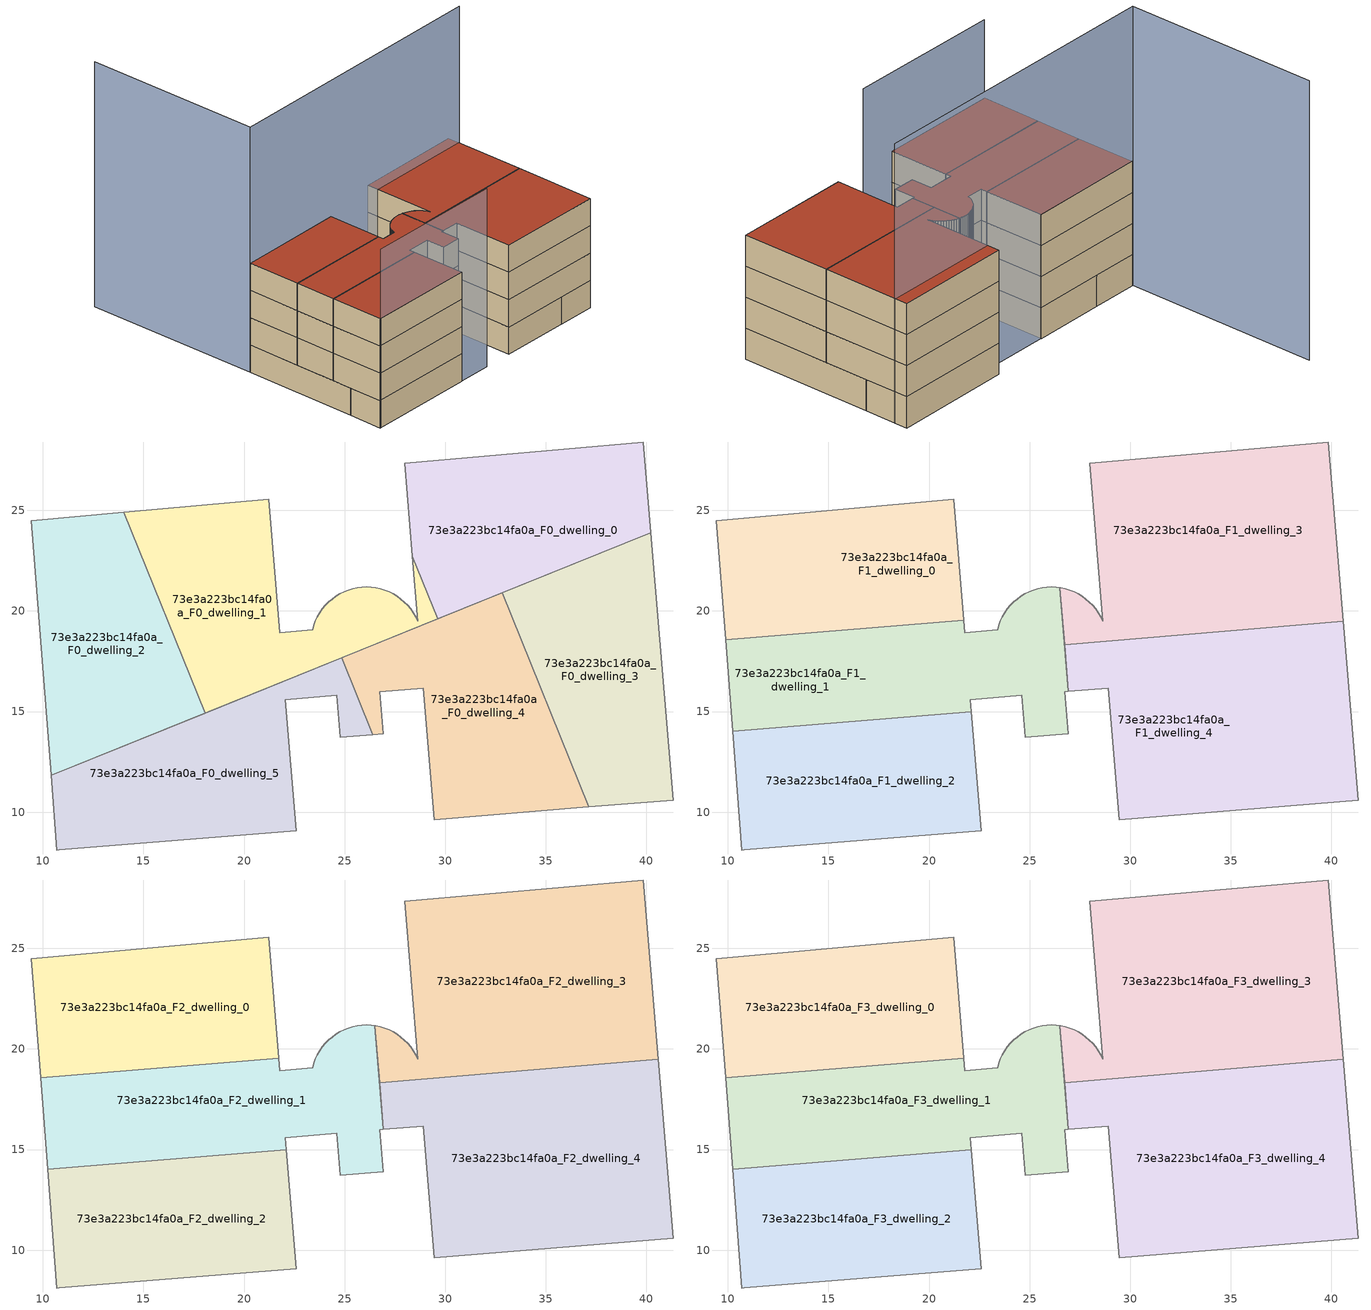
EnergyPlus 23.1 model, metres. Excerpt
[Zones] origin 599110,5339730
73e3a223bc14fa0a_F0_dwelling_0
 floor ground (EU_floor_Construction): 39.85,28.4 40.23,23.9 29.62,19.61 28.36,22.72 27.98,27.35 z0
 wall adiabatic (EU_wall_Construction): 29.62,19.61 40.23,23.9 39.85,28.4 27.98,27.35 28.36,22.72 z0:3
 wall to 73e3a223bc14fa0a_F0_dwelling_1 (EU_wall_Construction): 28.36,22.72 29.62,19.61 z0:3
73e3a223bc14fa0a_F0_dwelling_1
 floor ground (EU_floor_Construction): 28.36,22.72 29.62,19.61 18.07,14.93 14.03,24.9 21.22,25.56 21.77,18.93 23.41,19.07 23.46,19.29 23.55,19.51 23.65,19.71 23.76,19.91 23.9,20.1 24.05,20.28 24.2,20.45 24.38,20.59 24.57,20.74 24.77,20.85 24.97,20.95 25.18,21.04 25.4,21.1 25.63,21.15 25.86,21.18 26.09,21.19 26.32,21.18 26.55,21.15 26.78,21.1 27,21.04 27.21,20.95 27.41,20.84 27.62,20.73 27.8,20.59 27.97,20.44 28.13,20.28 28.29,20.1 28.42,19.91 28.53,19.7 28.63,19.5 z0
 wall adiabatic (EU_wall_Construction): 28.36,22.72 28.63,19.5 28.53,19.7 28.42,19.91 28.29,20.1 28.13,20.28 27.97,20.44 27.8,20.59 27.62,20.73 27.41,20.84 27.21,20.95 27,21.04 26.78,21.1 26.55,21.15 26.32,21.18 26.09,21.19 25.86,21.18 25.63,21.15 25.4,21.1 25.18,21.04 24.97,20.95 24.77,20.85 24.57,20.74 24.38,20.59 24.2,20.45 24.05,20.28 23.9,20.1 23.76,19.91 23.65,19.71 23.55,19.51 23.46,19.29 23.41,19.07 21.77,18.93 21.22,25.56 14.03,24.9 / 18.07,14.93 29.62,19.61 z0:3
 wall to 73e3a223bc14fa0a_F0_dwelling_2 (EU_wall_Construction): 14.03,24.9 18.07,14.93 z0:3
73e3a223bc14fa0a_F0_dwelling_2
 floor ground (EU_floor_Construction): 14.03,24.9 18.07,14.93 10.41,11.82 9.43,24.49 z0
 wall adiabatic (EU_wall_Construction): 14.03,24.9 9.43,24.49 10.41,11.82 18.07,14.93 z0:3
73e3a223bc14fa0a_F0_dwelling_3
 floor ground (EU_floor_Construction): 40.23,23.9 41.33,10.6 37.14,10.26 32.83,20.9 z0
 wall to 73e3a223bc14fa0a_F0_dwelling_4 (EU_wall_Construction): 32.83,20.9 37.14,10.26 z0:3
 wall adiabatic (EU_wall_Construction): 37.14,10.26 41.33,10.6 40.23,23.9 32.83,20.9 z0:3
73e3a223bc14fa0a_F0_dwelling_4
 floor ground (EU_floor_Construction): 32.83,20.9 37.14,10.26 29.45,9.63 28.91,16.16 26.75,15.98 26.92,13.9 26.4,13.86 24.85,17.67 z0
 wall adiabatic (EU_wall_Construction): 26.4,13.86 26.92,13.9 26.75,15.98 28.91,16.16 29.45,9.63 37.14,10.26 / 32.83,20.9 24.85,17.67 z0:3
 wall to 73e3a223bc14fa0a_F0_dwelling_5 (EU_wall_Construction): 24.85,17.67 26.4,13.86 z0:3
73e3a223bc14fa0a_F0_dwelling_5
 floor ground (EU_floor_Construction): 24.85,17.67 26.4,13.86 24.77,13.72 24.6,15.8 22.05,15.59 22.59,9.08 10.81,8.13 10.7,8.12 10.41,11.82 z0
 wall adiabatic (EU_wall_Construction): 24.85,17.67 10.41,11.82 10.7,8.12 10.81,8.13 22.59,9.08 22.05,15.59 24.6,15.8 24.77,13.72 26.4,13.86 z0:3
73e3a223bc14fa0a_F1_dwelling_0
 floor to 73e3a223bc14fa0a_F0_dwelling_1 (EU_floor_Construction): 21.22,25.56 21.72,19.55 16.38,19.1 14.03,24.9 z3
 floor to 73e3a223bc14fa0a_F0_dwelling_2 (EU_floor_Construction): 14.03,24.9 16.38,19.1 9.89,18.57 9.43,24.49 z3
 wall to 73e3a223bc14fa0a_F1_dwelling_1 (EU_wall_Construction): 9.89,18.57 21.72,19.55 z3:6
 wall adiabatic (EU_wall_Construction): 21.72,19.55 21.22,25.56 9.43,24.49 9.89,18.57 z3:6
73e3a223bc14fa0a_F1_dwelling_1
 floor to 73e3a223bc14fa0a_F0_dwelling_2 (EU_floor_Construction): 16.38,19.1 18.07,14.93 17.27,14.6 10.24,14.02 9.89,18.57 z3
 floor to 73e3a223bc14fa0a_F0_dwelling_1 (EU_floor_Construction): 26.5,21.16 26.73,18.43 18.07,14.93 16.38,19.1 21.72,19.55 21.77,18.93 23.41,19.07 23.46,19.29 23.55,19.51 23.65,19.71 23.76,19.91 23.9,20.1 24.05,20.28 24.2,20.45 24.38,20.59 24.57,20.74 24.77,20.85 24.97,20.95 25.18,21.04 25.4,21.1 25.63,21.15 25.86,21.18 26.09,21.19 26.32,21.18 z3
 floor to 73e3a223bc14fa0a_F0_dwelling_5 (EU_floor_Construction): 24.85,17.67 26.4,13.86 24.77,13.72 24.6,15.8 22.05,15.59 22.1,15 17.27,14.6 z3
 floor to 73e3a223bc14fa0a_F0_dwelling_4 (EU_floor_Construction): 26.73,18.43 26.93,16 26.75,15.98 26.92,13.9 26.4,13.86 24.85,17.67 z3
 wall adiabatic (EU_wall_Construction): 22.1,15 22.05,15.59 24.6,15.8 24.77,13.72 26.92,13.9 26.75,15.98 26.93,16 26.5,21.16 26.32,21.18 26.09,21.19 25.86,21.18 25.63,21.15 25.4,21.1 25.18,21.04 24.97,20.95 24.77,20.85 24.57,20.74 24.38,20.59 24.2,20.45 24.05,20.28 23.9,20.1 23.76,19.91 23.65,19.71 23.55,19.51 23.46,19.29 23.41,19.07 21.77,18.93 21.72,19.55 / 9.89,18.57 10.24,14.02 z3:6
 wall to 73e3a223bc14fa0a_F1_dwelling_2 (EU_wall_Construction): 10.24,14.02 22.1,15 z3:6
73e3a223bc14fa0a_F1_dwelling_2
 floor to 73e3a223bc14fa0a_F0_dwelling_5 (EU_floor_Construction): 22.1,15 22.59,9.08 10.81,8.13 10.7,8.12 10.41,11.82 17.27,14.6 z3
 floor to 73e3a223bc14fa0a_F0_dwelling_2 (EU_floor_Construction): 17.27,14.6 10.41,11.82 10.24,14.02 z3
 wall adiabatic (EU_wall_Construction): 10.24,14.02 10.7,8.12 10.81,8.13 22.59,9.08 22.1,15 z3:6
73e3a223bc14fa0a_F1_dwelling_3
 floor to 73e3a223bc14fa0a_F0_dwelling_0 (EU_floor_Construction): 39.85,28.4 40.23,23.9 29.62,19.61 28.36,22.72 27.98,27.35 z3
 floor to 73e3a223bc14fa0a_F0_dwelling_3 (EU_floor_Construction): 40.23,23.9 40.59,19.48 33.64,18.9 32.83,20.9 z3
 floor to 73e3a223bc14fa0a_F0_dwelling_4 (EU_floor_Construction): 32.83,20.9 33.64,18.9 26.74,18.33 26.73,18.43 z3
 floor to 73e3a223bc14fa0a_F0_dwelling_1 (EU_floor_Construction): 28.36,22.72 29.62,19.61 26.73,18.43 26.5,21.16 26.55,21.15 26.78,21.1 27,21.04 27.21,20.95 27.41,20.84 27.62,20.73 27.8,20.59 27.97,20.44 28.13,20.28 28.29,20.1 28.42,19.91 28.53,19.7 28.63,19.5 z3
 wall adiabatic (EU_wall_Construction): 40.59,19.48 39.85,28.4 27.98,27.35 28.63,19.5 28.53,19.7 28.42,19.91 28.29,20.1 28.13,20.28 27.97,20.44 27.8,20.59 27.62,20.73 27.41,20.84 27.21,20.95 27,21.04 26.78,21.1 26.55,21.15 26.5,21.16 26.74,18.33 z3:6
 wall to 73e3a223bc14fa0a_F1_dwelling_4 (EU_wall_Construction): 26.74,18.33 40.59,19.48 z3:6
73e3a223bc14fa0a_F1_dwelling_4
 floor to 73e3a223bc14fa0a_F0_dwelling_3 (EU_floor_Construction): 40.59,19.48 41.33,10.6 37.14,10.26 33.64,18.9 z3
 floor to 73e3a223bc14fa0a_F0_dwelling_4 (EU_floor_Construction): 33.64,18.9 37.14,10.26 29.45,9.63 28.91,16.16 26.93,16 26.74,18.33 z3
 wall adiabatic (EU_wall_Construction): 26.74,18.33 26.93,16 28.91,16.16 29.45,9.63 41.33,10.6 40.59,19.48 z3:6
73e3a223bc14fa0a_F2_dwelling_0
 floor to 73e3a223bc14fa0a_F1_dwelling_0 (EU_floor_Construction): 21.22,25.56 21.72,19.55 9.89,18.57 9.43,24.49 z6
 wall to 73e3a223bc14fa0a_F2_dwelling_1 (EU_wall_Construction): 9.89,18.57 21.72,19.55 z6:9
 wall adiabatic (EU_wall_Construction): 21.72,19.55 21.22,25.56 9.43,24.49 9.89,18.57 z6:9
73e3a223bc14fa0a_F2_dwelling_1
 floor to 73e3a223bc14fa0a_F1_dwelling_1 (EU_floor_Construction): 26.5,21.16 26.93,16 26.75,15.98 26.92,13.9 24.77,13.72 24.6,15.8 22.05,15.59 22.1,15 10.24,14.02 9.89,18.57 21.72,19.55 21.77,18.93 23.41,19.07 23.46,19.29 23.55,19.51 23.65,19.71 23.76,19.91 23.9,20.1 24.05,20.28 24.2,20.45 24.38,20.59 24.57,20.74 24.77,20.85 24.97,20.95 25.18,21.04 25.4,21.1 25.63,21.15 25.86,21.18 26.09,21.19 26.32,21.18 z6
 wall adiabatic (EU_wall_Construction): 22.1,15 22.05,15.59 24.6,15.8 24.77,13.72 26.92,13.9 26.75,15.98 26.93,16 26.5,21.16 26.32,21.18 26.09,21.19 25.86,21.18 25.63,21.15 25.4,21.1 25.18,21.04 24.97,20.95 24.77,20.85 24.57,20.74 24.38,20.59 24.2,20.45 24.05,20.28 23.9,20.1 23.76,19.91 23.65,19.71 23.55,19.51 23.46,19.29 23.41,19.07 21.77,18.93 21.72,19.55 / 9.89,18.57 10.24,14.02 z6:9
 wall to 73e3a223bc14fa0a_F2_dwelling_2 (EU_wall_Construction): 10.24,14.02 22.1,15 z6:9
73e3a223bc14fa0a_F2_dwelling_2
 floor to 73e3a223bc14fa0a_F1_dwelling_2 (EU_floor_Construction): 22.1,15 22.59,9.08 10.81,8.13 10.7,8.12 10.24,14.02 z6
 wall adiabatic (EU_wall_Construction): 10.24,14.02 10.7,8.12 10.81,8.13 22.59,9.08 22.1,15 z6:9
73e3a223bc14fa0a_F2_dwelling_3
 floor to 73e3a223bc14fa0a_F1_dwelling_3 (EU_floor_Construction): 39.85,28.4 40.59,19.48 26.74,18.33 26.5,21.16 26.55,21.15 26.78,21.1 27,21.04 27.21,20.95 27.41,20.84 27.62,20.73 27.8,20.59 27.97,20.44 28.13,20.28 28.29,20.1 28.42,19.91 28.53,19.7 28.63,19.5 27.98,27.35 z6
 wall adiabatic (EU_wall_Construction): 40.59,19.48 39.85,28.4 27.98,27.35 28.63,19.5 28.53,19.7 28.42,19.91 28.29,20.1 28.13,20.28 27.97,20.44 27.8,20.59 27.62,20.73 27.41,20.84 27.21,20.95 27,21.04 26.78,21.1 26.55,21.15 26.5,21.16 26.74,18.33 z6:9
 wall to 73e3a223bc14fa0a_F2_dwelling_4 (EU_wall_Construction): 26.74,18.33 40.59,19.48 z6:9
73e3a223bc14fa0a_F2_dwelling_4
 floor to 73e3a223bc14fa0a_F1_dwelling_4 (EU_floor_Construction): 40.59,19.48 41.33,10.6 29.45,9.63 28.91,16.16 26.93,16 26.74,18.33 z6
 wall adiabatic (EU_wall_Construction): 26.74,18.33 26.93,16 28.91,16.16 29.45,9.63 41.33,10.6 40.59,19.48 z6:9
73e3a223bc14fa0a_F3_dwelling_0
 floor to 73e3a223bc14fa0a_F2_dwelling_0 (EU_floor_Construction): 21.22,25.56 21.72,19.55 9.89,18.57 9.43,24.49 z9
 wall to 73e3a223bc14fa0a_F3_dwelling_1 (EU_wall_Construction): 9.89,18.57 21.72,19.55 z9:12
 wall adiabatic (EU_wall_Construction): 21.72,19.55 21.22,25.56 9.43,24.49 9.89,18.57 z9:12
 roof outside (EU_roof_Construction): 21.72,19.55 21.22,25.56 9.43,24.49 9.89,18.57 z12
73e3a223bc14fa0a_F3_dwelling_1
 floor to 73e3a223bc14fa0a_F2_dwelling_1 (EU_floor_Construction): 26.5,21.16 26.93,16 26.75,15.98 26.92,13.9 24.77,13.72 24.6,15.8 22.05,15.59 22.1,15 10.24,14.02 9.89,18.57 21.72,19.55 21.77,18.93 23.41,19.07 23.46,19.29 23.55,19.51 23.65,19.71 23.76,19.91 23.9,20.1 24.05,20.28 24.2,20.45 24.38,20.59 24.57,20.74 24.77,20.85 24.97,20.95 25.18,21.04 25.4,21.1 25.63,21.15 25.86,21.18 26.09,21.19 26.32,21.18 z9
 wall adiabatic (EU_wall_Construction): 22.1,15 22.05,15.59 24.6,15.8 24.77,13.72 26.92,13.9 26.75,15.98 26.93,16 26.5,21.16 26.32,21.18 26.09,21.19 25.86,21.18 25.63,21.15 25.4,21.1 25.18,21.04 24.97,20.95 24.77,20.85 24.57,20.74 24.38,20.59 24.2,20.45 24.05,20.28 23.9,20.1 23.76,19.91 23.65,19.71 23.55,19.51 23.46,19.29 23.41,19.07 21.77,18.93 21.72,19.55 / 9.89,18.57 10.24,14.02 z9:12
 wall to 73e3a223bc14fa0a_F3_dwelling_2 (EU_wall_Construction): 10.24,14.02 22.1,15 z9:12
 roof outside (EU_roof_Construction): 26.92,13.9 26.75,15.98 26.93,16 26.5,21.16 26.32,21.18 26.09,21.19 25.86,21.18 25.63,21.15 25.4,21.1 25.18,21.04 24.97,20.95 24.77,20.85 24.57,20.74 24.38,20.59 24.2,20.45 24.05,20.28 23.9,20.1 23.76,19.91 23.65,19.71 23.55,19.51 23.46,19.29 23.41,19.07 21.77,18.93 21.72,19.55 9.89,18.57 10.24,14.02 22.1,15 22.05,15.59 24.6,15.8 24.77,13.72 z12
73e3a223bc14fa0a_F3_dwelling_2
 floor to 73e3a223bc14fa0a_F2_dwelling_2 (EU_floor_Construction): 22.1,15 22.59,9.08 10.81,8.13 10.7,8.12 10.24,14.02 z9
 wall adiabatic (EU_wall_Construction): 10.24,14.02 10.7,8.12 10.81,8.13 22.59,9.08 22.1,15 z9:12
 roof outside (EU_roof_Construction): 22.59,9.08 22.1,15 10.24,14.02 10.7,8.12 10.81,8.13 z12
73e3a223bc14fa0a_F3_dwelling_3
 floor to 73e3a223bc14fa0a_F2_dwelling_3 (EU_floor_Construction): 39.85,28.4 40.59,19.48 26.74,18.33 26.5,21.16 26.55,21.15 26.78,21.1 27,21.04 27.21,20.95 27.41,20.84 27.62,20.73 27.8,20.59 27.97,20.44 28.13,20.28 28.29,20.1 28.42,19.91 28.53,19.7 28.63,19.5 27.98,27.35 z9
 wall adiabatic (EU_wall_Construction): 40.59,19.48 39.85,28.4 27.98,27.35 28.63,19.5 28.53,19.7 28.42,19.91 28.29,20.1 28.13,20.28 27.97,20.44 27.8,20.59 27.62,20.73 27.41,20.84 27.21,20.95 27,21.04 26.78,21.1 26.55,21.15 26.5,21.16 26.74,18.33 z9:12
 wall to 73e3a223bc14fa0a_F3_dwelling_4 (EU_wall_Construction): 26.74,18.33 40.59,19.48 z9:12
 roof outside (EU_roof_Construction): 40.59,19.48 39.85,28.4 27.98,27.35 28.63,19.5 28.53,19.7 28.42,19.91 28.29,20.1 28.13,20.28 27.97,20.44 27.8,20.59 27.62,20.73 27.41,20.84 27.21,20.95 27,21.04 26.78,21.1 26.55,21.15 26.5,21.16 26.74,18.33 z12
73e3a223bc14fa0a_F3_dwelling_4
 floor to 73e3a223bc14fa0a_F2_dwelling_4 (EU_floor_Construction): 40.59,19.48 41.33,10.6 29.45,9.63 28.91,16.16 26.93,16 26.74,18.33 z9
 wall adiabatic (EU_wall_Construction): 26.74,18.33 26.93,16 28.91,16.16 29.45,9.63 41.33,10.6 40.59,19.48 z9:12
 roof outside (EU_roof_Construction): 41.33,10.6 40.59,19.48 26.74,18.33 26.93,16 28.91,16.16 29.45,9.63 z12
shading: 10.81,8.15 26.23,9.38 z0:19.6; 40.03,27.12 9.38,24.48 / 9.38,24.48 7.7,43.92 z0:27
[Building]
EU S2 Campaign: North Axis=0; Terrain=City; Solar Distribution=FullExterior
[Site:Location]
Vienna: Latitude=48; Longitude=16.5; Time Zone=1; Elevation=183
[SizingPeriod:WeatherFileDays]
AnnualSizingPeriod: Begin Month=1; Begin Day of Month=1; End Month=12; End Day of Month=31; Day of Week for Start Day=Monday; Use Weather File Daylight Saving Period=No; Use Weather File Rain and Snow Indicators=No
[MATERIAL]
EU_InternalMass_Material: Roughness=MediumRough; Thickness=0.1; Conductivity=1; Density=1800; Specific Heat=900; Thermal Absorptance=0.9; Solar Absorptance=0.7; Visible Absorptance=0.7
[MATERIAL:NOMASS] Roughness=MediumRough; Thermal Absorptance=0.9; Solar Absorptance=0.7; Visible Absorptance=0.7
Name | Thermal Resistance
EU_wall_NoMass | 0.942466
EU_roof_NoMass | 0.551687
EU_floor_NoMass | 0.66527
[CONSTRUCTION]
EU_wall_Construction: EU_wall_NoMass
EU_roof_Construction: EU_roof_NoMass
EU_floor_Construction: EU_floor_NoMass
EU_InternalMass_Construction: EU_InternalMass_Material
[ZONE] Type=1; Multiplier=1; Ceiling Height=autocalculate; Floor Area=autocalculate; Part of Total Floor Area=Yes
Name | Volume
73e3a223bc14fa0a_F0_dwelling_0 | 221.533
73e3a223bc14fa0a_F1_dwelling_0; 73e3a223bc14fa0a_F2_dwelling_0; 73e3a223bc14fa0a_F3_dwelling_0 | 212.81
73e3a223bc14fa0a_F0_dwelling_1; 73e3a223bc14fa0a_F0_dwelling_3 | 221.547
73e3a223bc14fa0a_F1_dwelling_1; 73e3a223bc14fa0a_F2_dwelling_1; 73e3a223bc14fa0a_F3_dwelling_1 | 239.968
73e3a223bc14fa0a_F0_dwelling_2 | 221.514
73e3a223bc14fa0a_F1_dwelling_2; 73e3a223bc14fa0a_F2_dwelling_2; 73e3a223bc14fa0a_F3_dwelling_2 | 211.853
73e3a223bc14fa0a_F1_dwelling_3; 73e3a223bc14fa0a_F2_dwelling_3; 73e3a223bc14fa0a_F3_dwelling_3; 73e3a223bc14fa0a_F1_dwelling_4; 73e3a223bc14fa0a_F2_dwelling_4; 73e3a223bc14fa0a_F3_dwelling_4 | 332.32
73e3a223bc14fa0a_F0_dwelling_4 | 221.58
73e3a223bc14fa0a_F0_dwelling_5 | 221.569
[INTERNALMASS] Construction=EU_InternalMass_Construction
Name | Zone or ZoneList | Surface Area
73e3a223bc14fa0a_F0_dwelling_0_EU_InternalMass | 73e3a223bc14fa0a_F0_dwelling_0 | 73.8442
73e3a223bc14fa0a_F0_dwelling_1_EU_InternalMass | 73e3a223bc14fa0a_F0_dwelling_1 | 73.8495
73e3a223bc14fa0a_F0_dwelling_2_EU_InternalMass | 73e3a223bc14fa0a_F0_dwelling_2 | 73.8383
73e3a223bc14fa0a_F0_dwelling_3_EU_InternalMass | 73e3a223bc14fa0a_F0_dwelling_3 | 73.849
73e3a223bc14fa0a_F0_dwelling_4_EU_InternalMass | 73e3a223bc14fa0a_F0_dwelling_4 | 73.8597
73e3a223bc14fa0a_F0_dwelling_5_EU_InternalMass | 73e3a223bc14fa0a_F0_dwelling_5 | 73.8562
73e3a223bc14fa0a_F1_dwelling_0_EU_InternalMass | 73e3a223bc14fa0a_F1_dwelling_0 | 70.9366
73e3a223bc14fa0a_F1_dwelling_1_EU_InternalMass | 73e3a223bc14fa0a_F1_dwelling_1 | 79.9905
73e3a223bc14fa0a_F1_dwelling_2_EU_InternalMass | 73e3a223bc14fa0a_F1_dwelling_2 | 70.618
73e3a223bc14fa0a_F1_dwelling_3_EU_InternalMass | 73e3a223bc14fa0a_F1_dwelling_3 | 110.773
73e3a223bc14fa0a_F1_dwelling_4_EU_InternalMass | 73e3a223bc14fa0a_F1_dwelling_4 | 110.773
73e3a223bc14fa0a_F2_dwelling_0_EU_InternalMass | 73e3a223bc14fa0a_F2_dwelling_0 | 70.9366
73e3a223bc14fa0a_F2_dwelling_1_EU_InternalMass | 73e3a223bc14fa0a_F2_dwelling_1 | 79.9905
73e3a223bc14fa0a_F2_dwelling_2_EU_InternalMass | 73e3a223bc14fa0a_F2_dwelling_2 | 70.618
73e3a223bc14fa0a_F2_dwelling_3_EU_InternalMass | 73e3a223bc14fa0a_F2_dwelling_3 | 110.773
73e3a223bc14fa0a_F2_dwelling_4_EU_InternalMass | 73e3a223bc14fa0a_F2_dwelling_4 | 110.773
73e3a223bc14fa0a_F3_dwelling_0_EU_InternalMass | 73e3a223bc14fa0a_F3_dwelling_0 | 70.9366
73e3a223bc14fa0a_F3_dwelling_1_EU_InternalMass | 73e3a223bc14fa0a_F3_dwelling_1 | 79.9905
73e3a223bc14fa0a_F3_dwelling_2_EU_InternalMass | 73e3a223bc14fa0a_F3_dwelling_2 | 70.618
73e3a223bc14fa0a_F3_dwelling_3_EU_InternalMass | 73e3a223bc14fa0a_F3_dwelling_3 | 110.773
73e3a223bc14fa0a_F3_dwelling_4_EU_InternalMass | 73e3a223bc14fa0a_F3_dwelling_4 | 110.773
[OTHEREQUIPMENT] Fuel Type=Electricity; Design Level Calculation Method=Watts/Area; Power per Zone Floor Area=1; Fraction Latent=0; Fraction Radiant=0; Fraction Lost=0; Carbon Dioxide Generation Rate=0; EndUse Subcategory=EU_Step8_InternalGains
Name | Zone or ZoneList or Space or SpaceList | Schedule
EU_Step8_InternalGain_73e3a223bc14fa0a_F0_dwelling_0_f000 | 73e3a223bc14fa0a_F0_dwelling_0 | EU_Step8_GainSchedule_73e3a223bc14fa0a_F0_dwelling_0_f000
EU_Step8_InternalGain_73e3a223bc14fa0a_F0_dwelling_1_f000 | 73e3a223bc14fa0a_F0_dwelling_1 | EU_Step8_GainSchedule_73e3a223bc14fa0a_F0_dwelling_1_f000
EU_Step8_InternalGain_73e3a223bc14fa0a_F0_dwelling_2_f000 | 73e3a223bc14fa0a_F0_dwelling_2 | EU_Step8_GainSchedule_73e3a223bc14fa0a_F0_dwelling_2_f000
EU_Step8_InternalGain_73e3a223bc14fa0a_F0_dwelling_3_f000 | 73e3a223bc14fa0a_F0_dwelling_3 | EU_Step8_GainSchedule_73e3a223bc14fa0a_F0_dwelling_3_f000
EU_Step8_InternalGain_73e3a223bc14fa0a_F0_dwelling_4_f000 | 73e3a223bc14fa0a_F0_dwelling_4 | EU_Step8_GainSchedule_73e3a223bc14fa0a_F0_dwelling_4_f000
EU_Step8_InternalGain_73e3a223bc14fa0a_F0_dwelling_5_f000 | 73e3a223bc14fa0a_F0_dwelling_5 | EU_Step8_GainSchedule_73e3a223bc14fa0a_F0_dwelling_5_f000
EU_Step8_InternalGain_73e3a223bc14fa0a_F1_dwelling_0_f000 | 73e3a223bc14fa0a_F1_dwelling_0 | EU_Step8_GainSchedule_73e3a223bc14fa0a_F1_dwelling_0_f000
EU_Step8_InternalGain_73e3a223bc14fa0a_F1_dwelling_1_f000 | 73e3a223bc14fa0a_F1_dwelling_1 | EU_Step8_GainSchedule_73e3a223bc14fa0a_F1_dwelling_1_f000
EU_Step8_InternalGain_73e3a223bc14fa0a_F1_dwelling_2_f000 | 73e3a223bc14fa0a_F1_dwelling_2 | EU_Step8_GainSchedule_73e3a223bc14fa0a_F1_dwelling_2_f000
EU_Step8_InternalGain_73e3a223bc14fa0a_F1_dwelling_3_f000 | 73e3a223bc14fa0a_F1_dwelling_3 | EU_Step8_GainSchedule_73e3a223bc14fa0a_F1_dwelling_3_f000
EU_Step8_InternalGain_73e3a223bc14fa0a_F1_dwelling_4_f000 | 73e3a223bc14fa0a_F1_dwelling_4 | EU_Step8_GainSchedule_73e3a223bc14fa0a_F1_dwelling_4_f000
EU_Step8_InternalGain_73e3a223bc14fa0a_F2_dwelling_0_f000 | 73e3a223bc14fa0a_F2_dwelling_0 | EU_Step8_GainSchedule_73e3a223bc14fa0a_F2_dwelling_0_f000
EU_Step8_InternalGain_73e3a223bc14fa0a_F2_dwelling_1_f000 | 73e3a223bc14fa0a_F2_dwelling_1 | EU_Step8_GainSchedule_73e3a223bc14fa0a_F2_dwelling_1_f000
EU_Step8_InternalGain_73e3a223bc14fa0a_F2_dwelling_2_f000 | 73e3a223bc14fa0a_F2_dwelling_2 | EU_Step8_GainSchedule_73e3a223bc14fa0a_F2_dwelling_2_f000
EU_Step8_InternalGain_73e3a223bc14fa0a_F2_dwelling_3_f000 | 73e3a223bc14fa0a_F2_dwelling_3 | EU_Step8_GainSchedule_73e3a223bc14fa0a_F2_dwelling_3_f000
EU_Step8_InternalGain_73e3a223bc14fa0a_F2_dwelling_4_f000 | 73e3a223bc14fa0a_F2_dwelling_4 | EU_Step8_GainSchedule_73e3a223bc14fa0a_F2_dwelling_4_f000
EU_Step8_InternalGain_73e3a223bc14fa0a_F3_dwelling_0_f000 | 73e3a223bc14fa0a_F3_dwelling_0 | EU_Step8_GainSchedule_73e3a223bc14fa0a_F3_dwelling_0_f000
EU_Step8_InternalGain_73e3a223bc14fa0a_F3_dwelling_1_f000 | 73e3a223bc14fa0a_F3_dwelling_1 | EU_Step8_GainSchedule_73e3a223bc14fa0a_F3_dwelling_1_f000
EU_Step8_InternalGain_73e3a223bc14fa0a_F3_dwelling_2_f000 | 73e3a223bc14fa0a_F3_dwelling_2 | EU_Step8_GainSchedule_73e3a223bc14fa0a_F3_dwelling_2_f000
EU_Step8_InternalGain_73e3a223bc14fa0a_F3_dwelling_3_f000 | 73e3a223bc14fa0a_F3_dwelling_3 | EU_Step8_GainSchedule_73e3a223bc14fa0a_F3_dwelling_3_f000
EU_Step8_InternalGain_73e3a223bc14fa0a_F3_dwelling_4_f000 | 73e3a223bc14fa0a_F3_dwelling_4 | EU_Step8_GainSchedule_73e3a223bc14fa0a_F3_dwelling_4_f000
[ZONEVENTILATION:DESIGNFLOWRATE] Schedule=EU_AlwaysOn; Design Flow Rate Calculation Method=AirChanges/Hour; Air Changes per Hour=0.530523; Ventilation Type=Natural; Fan Pressure Rise=0; Fan Total Efficiency=1; Constant Term Coefficient=1; Temperature Term Coefficient=0; Velocity Term Coefficient=0; Velocity Squared Term Coefficient=0; Minimum Indoor Temperature=-100; Maximum Indoor Temperature=100; Delta Temperature=-100; Minimum Outdoor Temperature=-100; Maximum Outdoor Temperature=100; Maximum Wind Speed=40
Name | Zone or ZoneList or Space or SpaceList
EU_ConstantAir_73e3a223bc14fa0a_F0_dwelling_0 | 73e3a223bc14fa0a_F0_dwelling_0
EU_ConstantAir_73e3a223bc14fa0a_F0_dwelling_1 | 73e3a223bc14fa0a_F0_dwelling_1
EU_ConstantAir_73e3a223bc14fa0a_F0_dwelling_2 | 73e3a223bc14fa0a_F0_dwelling_2
EU_ConstantAir_73e3a223bc14fa0a_F0_dwelling_3 | 73e3a223bc14fa0a_F0_dwelling_3
EU_ConstantAir_73e3a223bc14fa0a_F0_dwelling_4 | 73e3a223bc14fa0a_F0_dwelling_4
EU_ConstantAir_73e3a223bc14fa0a_F0_dwelling_5 | 73e3a223bc14fa0a_F0_dwelling_5
EU_ConstantAir_73e3a223bc14fa0a_F1_dwelling_0 | 73e3a223bc14fa0a_F1_dwelling_0
EU_ConstantAir_73e3a223bc14fa0a_F1_dwelling_1 | 73e3a223bc14fa0a_F1_dwelling_1
EU_ConstantAir_73e3a223bc14fa0a_F1_dwelling_2 | 73e3a223bc14fa0a_F1_dwelling_2
EU_ConstantAir_73e3a223bc14fa0a_F1_dwelling_3 | 73e3a223bc14fa0a_F1_dwelling_3
EU_ConstantAir_73e3a223bc14fa0a_F1_dwelling_4 | 73e3a223bc14fa0a_F1_dwelling_4
EU_ConstantAir_73e3a223bc14fa0a_F2_dwelling_0 | 73e3a223bc14fa0a_F2_dwelling_0
EU_ConstantAir_73e3a223bc14fa0a_F2_dwelling_1 | 73e3a223bc14fa0a_F2_dwelling_1
EU_ConstantAir_73e3a223bc14fa0a_F2_dwelling_2 | 73e3a223bc14fa0a_F2_dwelling_2
EU_ConstantAir_73e3a223bc14fa0a_F2_dwelling_3 | 73e3a223bc14fa0a_F2_dwelling_3
EU_ConstantAir_73e3a223bc14fa0a_F2_dwelling_4 | 73e3a223bc14fa0a_F2_dwelling_4
EU_ConstantAir_73e3a223bc14fa0a_F3_dwelling_0 | 73e3a223bc14fa0a_F3_dwelling_0
EU_ConstantAir_73e3a223bc14fa0a_F3_dwelling_1 | 73e3a223bc14fa0a_F3_dwelling_1
EU_ConstantAir_73e3a223bc14fa0a_F3_dwelling_2 | 73e3a223bc14fa0a_F3_dwelling_2
EU_ConstantAir_73e3a223bc14fa0a_F3_dwelling_3 | 73e3a223bc14fa0a_F3_dwelling_3
EU_ConstantAir_73e3a223bc14fa0a_F3_dwelling_4 | 73e3a223bc14fa0a_F3_dwelling_4
[HVACTEMPLATE:THERMOSTAT] Constant Heating Setpoint=20; Constant Cooling Setpoint=50
EU_HeatOnly_73e3a223bc14fa0a_F0_dwelling_0; EU_HeatOnly_73e3a223bc14fa0a_F0_dwelling_1; EU_HeatOnly_73e3a223bc14fa0a_F0_dwelling_2; EU_HeatOnly_73e3a223bc14fa0a_F0_dwelling_3; EU_HeatOnly_73e3a223bc14fa0a_F0_dwelling_4; EU_HeatOnly_73e3a223bc14fa0a_F0_dwelling_5; EU_HeatOnly_73e3a223bc14fa0a_F1_dwelling_0; EU_HeatOnly_73e3a223bc14fa0a_F1_dwelling_1; EU_HeatOnly_73e3a223bc14fa0a_F1_dwelling_2; EU_HeatOnly_73e3a223bc14fa0a_F1_dwelling_3; EU_HeatOnly_73e3a223bc14fa0a_F1_dwelling_4; EU_HeatOnly_73e3a223bc14fa0a_F2_dwelling_0; EU_HeatOnly_73e3a223bc14fa0a_F2_dwelling_1; EU_HeatOnly_73e3a223bc14fa0a_F2_dwelling_2; EU_HeatOnly_73e3a223bc14fa0a_F2_dwelling_3; EU_HeatOnly_73e3a223bc14fa0a_F2_dwelling_4; EU_HeatOnly_73e3a223bc14fa0a_F3_dwelling_0; EU_HeatOnly_73e3a223bc14fa0a_F3_dwelling_1; EU_HeatOnly_73e3a223bc14fa0a_F3_dwelling_2; EU_HeatOnly_73e3a223bc14fa0a_F3_dwelling_3; EU_HeatOnly_73e3a223bc14fa0a_F3_dwelling_4
[HVACTEMPLATE:ZONE:IDEALLOADSAIRSYSTEM] System Availability Schedule=EU_AlwaysOn; Maximum Heating Supply Air Temperature=50; Minimum Cooling Supply Air Temperature=13; Maximum Heating Supply Air Humidity Ratio=0.0156; Minimum Cooling Supply Air Humidity Ratio=0.0077; Heating Limit=NoLimit; Cooling Limit=NoLimit; Heating Availability Schedule=EU_AlwaysOn; Cooling Availability Schedule=EU_CoolingOff; Dehumidification Control Type=ConstantSensibleHeatRatio; Cooling Sensible Heat Ratio=0.7; Dehumidification Setpoint=60; Humidification Control Type=None; Humidification Setpoint=30; Outdoor Air Method=None; Outdoor Air Flow Rate per Person=0.00944; Outdoor Air Flow Rate per Zone Floor Area=0; Outdoor Air Flow Rate per Zone=0; Demand Controlled Ventilation Type=None; Outdoor Air Economizer Type=NoEconomizer; Heat Recovery Type=None; Sensible Heat Recovery Effectiveness=0.7; Latent Heat Recovery Effectiveness=0.65
Name | Template Thermostat
73e3a223bc14fa0a_F0_dwelling_0 | EU_HeatOnly_73e3a223bc14fa0a_F0_dwelling_0
73e3a223bc14fa0a_F0_dwelling_1 | EU_HeatOnly_73e3a223bc14fa0a_F0_dwelling_1
73e3a223bc14fa0a_F0_dwelling_2 | EU_HeatOnly_73e3a223bc14fa0a_F0_dwelling_2
73e3a223bc14fa0a_F0_dwelling_3 | EU_HeatOnly_73e3a223bc14fa0a_F0_dwelling_3
73e3a223bc14fa0a_F0_dwelling_4 | EU_HeatOnly_73e3a223bc14fa0a_F0_dwelling_4
73e3a223bc14fa0a_F0_dwelling_5 | EU_HeatOnly_73e3a223bc14fa0a_F0_dwelling_5
73e3a223bc14fa0a_F1_dwelling_0 | EU_HeatOnly_73e3a223bc14fa0a_F1_dwelling_0
73e3a223bc14fa0a_F1_dwelling_1 | EU_HeatOnly_73e3a223bc14fa0a_F1_dwelling_1
73e3a223bc14fa0a_F1_dwelling_2 | EU_HeatOnly_73e3a223bc14fa0a_F1_dwelling_2
73e3a223bc14fa0a_F1_dwelling_3 | EU_HeatOnly_73e3a223bc14fa0a_F1_dwelling_3
73e3a223bc14fa0a_F1_dwelling_4 | EU_HeatOnly_73e3a223bc14fa0a_F1_dwelling_4
73e3a223bc14fa0a_F2_dwelling_0 | EU_HeatOnly_73e3a223bc14fa0a_F2_dwelling_0
73e3a223bc14fa0a_F2_dwelling_1 | EU_HeatOnly_73e3a223bc14fa0a_F2_dwelling_1
73e3a223bc14fa0a_F2_dwelling_2 | EU_HeatOnly_73e3a223bc14fa0a_F2_dwelling_2
73e3a223bc14fa0a_F2_dwelling_3 | EU_HeatOnly_73e3a223bc14fa0a_F2_dwelling_3
73e3a223bc14fa0a_F2_dwelling_4 | EU_HeatOnly_73e3a223bc14fa0a_F2_dwelling_4
73e3a223bc14fa0a_F3_dwelling_0 | EU_HeatOnly_73e3a223bc14fa0a_F3_dwelling_0
73e3a223bc14fa0a_F3_dwelling_1 | EU_HeatOnly_73e3a223bc14fa0a_F3_dwelling_1
73e3a223bc14fa0a_F3_dwelling_2 | EU_HeatOnly_73e3a223bc14fa0a_F3_dwelling_2
73e3a223bc14fa0a_F3_dwelling_3 | EU_HeatOnly_73e3a223bc14fa0a_F3_dwelling_3
73e3a223bc14fa0a_F3_dwelling_4 | EU_HeatOnly_73e3a223bc14fa0a_F3_dwelling_4
[SIZING:ZONE] Zone Cooling Design Supply Air Temperature Input Method=SupplyAirTemperature; Zone Cooling Design Supply Air Temperature=13; Zone Heating Design Supply Air Temperature Input Method=SupplyAirTemperature; Zone Heating Design Supply Air Temperature=50; Zone Cooling Design Supply Air Humidity Ratio=0.008; Zone Heating Design Supply Air Humidity Ratio=0.008; Cooling Design Air Flow Method=DesignDay; Cooling Design Air Flow Rate=0; Cooling Minimum Air Flow per Zone Floor Area=0.000762; Cooling Minimum Air Flow=0; Cooling Minimum Air Flow Fraction=0.2; Heating Design Air Flow Method=DesignDay; Heating Design Air Flow Rate=0; Heating Maximum Air Flow per Zone Floor Area=0.002032; Heating Maximum Air Flow=0.141576; Heating Maximum Air Flow Fraction=0.3; Account for Dedicated Outdoor Air System=No; Dedicated Outdoor Air System Control Strategy=NeutralSupplyAir; Dedicated Outdoor Air Low Setpoint Temperature for Design=autosize; Dedicated Outdoor Air High Setpoint Temperature for Design=autosize; Zone Load Sizing Method=Sensible Load Only No Latent Load; Zone Latent Cooling Design Supply Air Humidity Ratio Input Method=HumidityRatioDifference; Zone Cooling Design Supply Air Humidity Ratio Difference=0.005; Zone Latent Heating Design Supply Air Humidity Ratio Input Method=HumidityRatioDifference; Zone Humidification Design Supply Air Humidity Ratio Difference=0.005
73e3a223bc14fa0a_F0_dwelling_0; 73e3a223bc14fa0a_F0_dwelling_1; 73e3a223bc14fa0a_F0_dwelling_2; 73e3a223bc14fa0a_F0_dwelling_3; 73e3a223bc14fa0a_F0_dwelling_4; 73e3a223bc14fa0a_F0_dwelling_5; 73e3a223bc14fa0a_F1_dwelling_0; 73e3a223bc14fa0a_F1_dwelling_1; 73e3a223bc14fa0a_F1_dwelling_2; 73e3a223bc14fa0a_F1_dwelling_3; 73e3a223bc14fa0a_F1_dwelling_4; 73e3a223bc14fa0a_F2_dwelling_0; 73e3a223bc14fa0a_F2_dwelling_1; 73e3a223bc14fa0a_F2_dwelling_2; 73e3a223bc14fa0a_F2_dwelling_3; 73e3a223bc14fa0a_F2_dwelling_4; 73e3a223bc14fa0a_F3_dwelling_0; 73e3a223bc14fa0a_F3_dwelling_1; 73e3a223bc14fa0a_F3_dwelling_2; 73e3a223bc14fa0a_F3_dwelling_3; 73e3a223bc14fa0a_F3_dwelling_4
[SCHEDULE:CONSTANT]
Name | Hourly Value
EU_AlwaysOn | 1
EU_CoolingOff | 0
[SCHEDULE:FILE] Column Number=1; Rows to Skip at Top=0; Number of Hours of Data=8760; Column Separator=Comma; Interpolate to Timestep=No; Minutes per Item=60; Adjust Schedule for Daylight Savings=Yes
Name | File
EU_Step8_GainSchedule_73e3a223bc14fa0a_F0_dwelling_0_f000 | ../../schedules/73e3a223bc14fa0a/73e3a223bc14fa0a_F0_dwelling_0_f000_gain.csv
EU_Step8_GainSchedule_73e3a223bc14fa0a_F0_dwelling_1_f000 | ../../schedules/73e3a223bc14fa0a/73e3a223bc14fa0a_F0_dwelling_1_f000_gain.csv
EU_Step8_GainSchedule_73e3a223bc14fa0a_F0_dwelling_2_f000 | ../../schedules/73e3a223bc14fa0a/73e3a223bc14fa0a_F0_dwelling_2_f000_gain.csv
EU_Step8_GainSchedule_73e3a223bc14fa0a_F0_dwelling_3_f000 | ../../schedules/73e3a223bc14fa0a/73e3a223bc14fa0a_F0_dwelling_3_f000_gain.csv
EU_Step8_GainSchedule_73e3a223bc14fa0a_F0_dwelling_4_f000 | ../../schedules/73e3a223bc14fa0a/73e3a223bc14fa0a_F0_dwelling_4_f000_gain.csv
EU_Step8_GainSchedule_73e3a223bc14fa0a_F0_dwelling_5_f000 | ../../schedules/73e3a223bc14fa0a/73e3a223bc14fa0a_F0_dwelling_5_f000_gain.csv
EU_Step8_GainSchedule_73e3a223bc14fa0a_F1_dwelling_0_f000 | ../../schedules/73e3a223bc14fa0a/73e3a223bc14fa0a_F1_dwelling_0_f000_gain.csv
EU_Step8_GainSchedule_73e3a223bc14fa0a_F1_dwelling_1_f000 | ../../schedules/73e3a223bc14fa0a/73e3a223bc14fa0a_F1_dwelling_1_f000_gain.csv
EU_Step8_GainSchedule_73e3a223bc14fa0a_F1_dwelling_2_f000 | ../../schedules/73e3a223bc14fa0a/73e3a223bc14fa0a_F1_dwelling_2_f000_gain.csv
EU_Step8_GainSchedule_73e3a223bc14fa0a_F1_dwelling_3_f000 | ../../schedules/73e3a223bc14fa0a/73e3a223bc14fa0a_F1_dwelling_3_f000_gain.csv
EU_Step8_GainSchedule_73e3a223bc14fa0a_F1_dwelling_4_f000 | ../../schedules/73e3a223bc14fa0a/73e3a223bc14fa0a_F1_dwelling_4_f000_gain.csv
EU_Step8_GainSchedule_73e3a223bc14fa0a_F2_dwelling_0_f000 | ../../schedules/73e3a223bc14fa0a/73e3a223bc14fa0a_F2_dwelling_0_f000_gain.csv
EU_Step8_GainSchedule_73e3a223bc14fa0a_F2_dwelling_1_f000 | ../../schedules/73e3a223bc14fa0a/73e3a223bc14fa0a_F2_dwelling_1_f000_gain.csv
EU_Step8_GainSchedule_73e3a223bc14fa0a_F2_dwelling_2_f000 | ../../schedules/73e3a223bc14fa0a/73e3a223bc14fa0a_F2_dwelling_2_f000_gain.csv
EU_Step8_GainSchedule_73e3a223bc14fa0a_F2_dwelling_3_f000 | ../../schedules/73e3a223bc14fa0a/73e3a223bc14fa0a_F2_dwelling_3_f000_gain.csv
EU_Step8_GainSchedule_73e3a223bc14fa0a_F2_dwelling_4_f000 | ../../schedules/73e3a223bc14fa0a/73e3a223bc14fa0a_F2_dwelling_4_f000_gain.csv
EU_Step8_GainSchedule_73e3a223bc14fa0a_F3_dwelling_0_f000 | ../../schedules/73e3a223bc14fa0a/73e3a223bc14fa0a_F3_dwelling_0_f000_gain.csv
EU_Step8_GainSchedule_73e3a223bc14fa0a_F3_dwelling_1_f000 | ../../schedules/73e3a223bc14fa0a/73e3a223bc14fa0a_F3_dwelling_1_f000_gain.csv
EU_Step8_GainSchedule_73e3a223bc14fa0a_F3_dwelling_2_f000 | ../../schedules/73e3a223bc14fa0a/73e3a223bc14fa0a_F3_dwelling_2_f000_gain.csv
EU_Step8_GainSchedule_73e3a223bc14fa0a_F3_dwelling_3_f000 | ../../schedules/73e3a223bc14fa0a/73e3a223bc14fa0a_F3_dwelling_3_f000_gain.csv
EU_Step8_GainSchedule_73e3a223bc14fa0a_F3_dwelling_4_f000 | ../../schedules/73e3a223bc14fa0a/73e3a223bc14fa0a_F3_dwelling_4_f000_gain.csv
